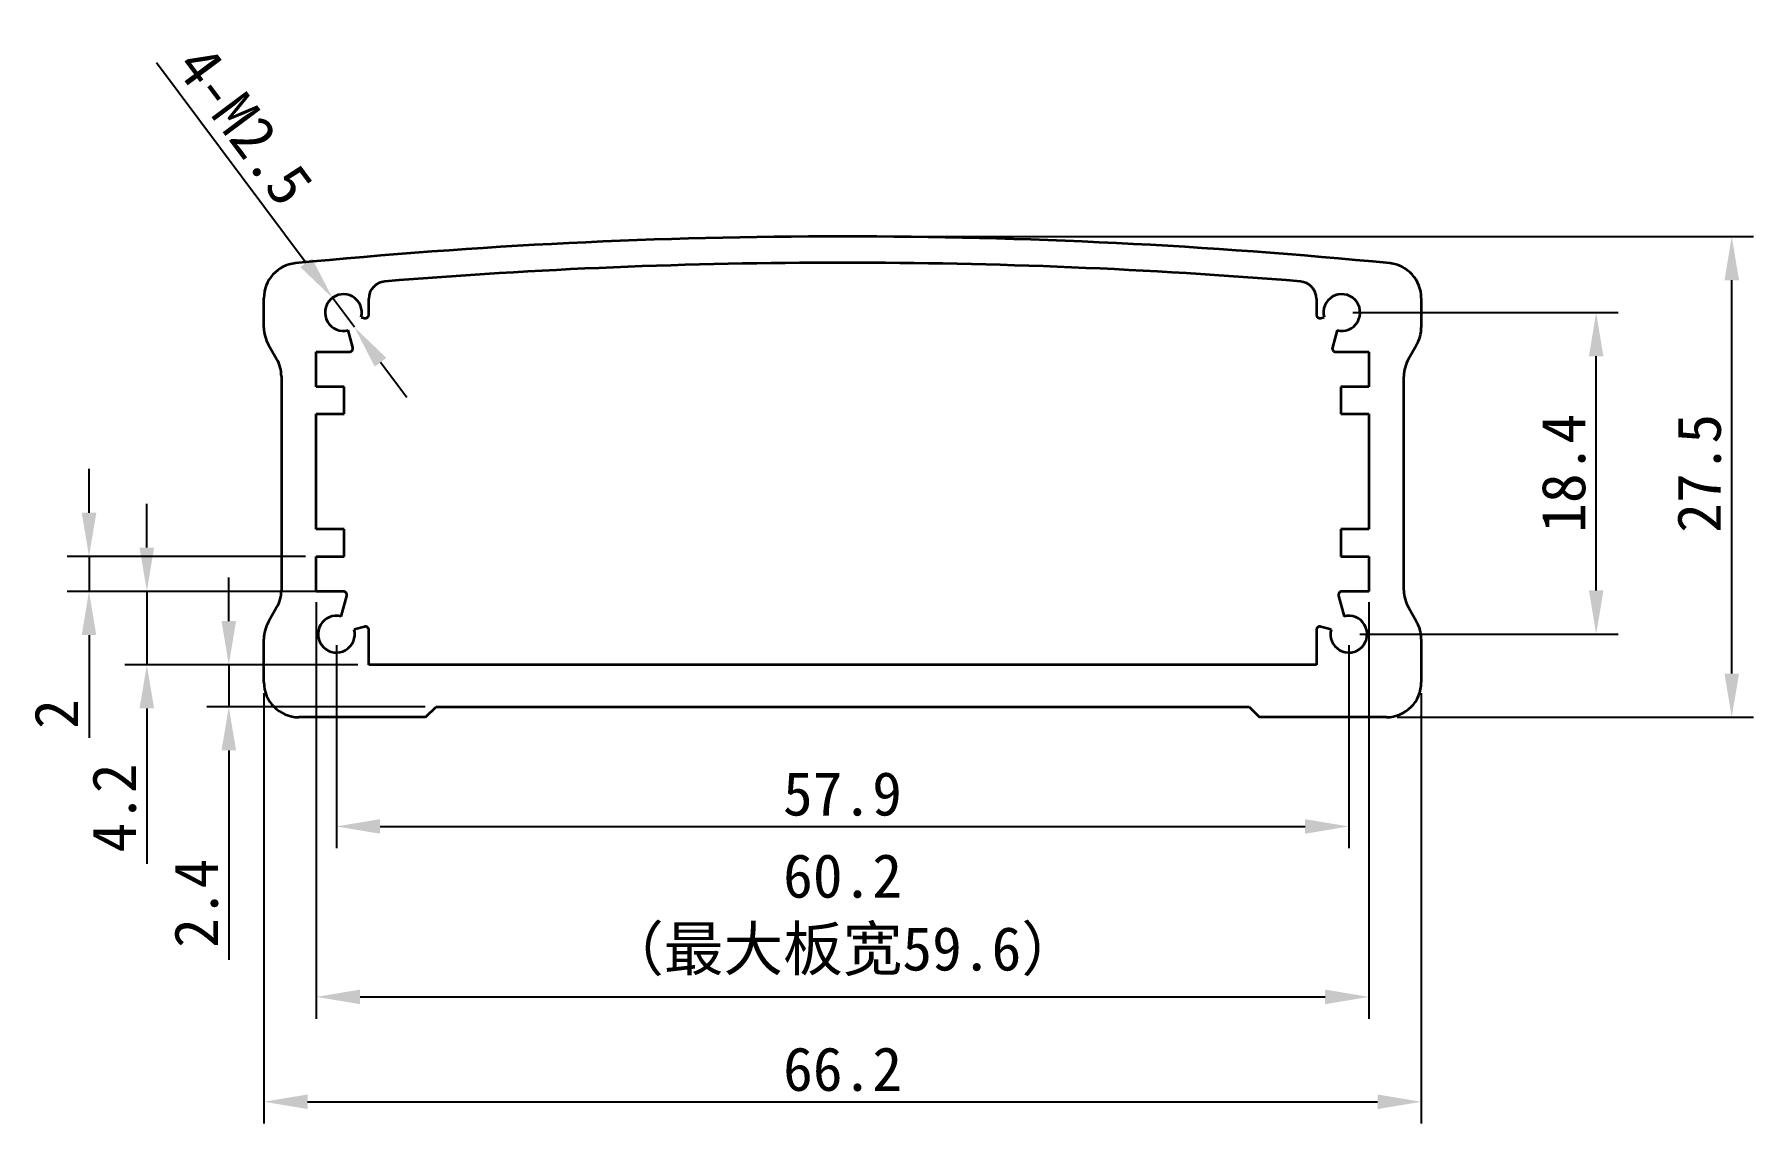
# Model space of a CAD drawing. Header units: millimetres. Extents: x 91.6 to 189.9, y 90.8 to 153.1.
import ezdxf

# ---------------------------------------------------------------- set-up
doc = ezdxf.new("R2010")
doc.units = ezdxf.units.MM
doc.header["$PDSIZE"] = -1
doc.layers.add('文字层', color=30, linetype='Continuous', lineweight=25)
doc.layers.add('细实线层', color=7, linetype='Continuous')
doc.styles.get("Standard").update_dxf_attribs({"font": 'simhei.ttf'})
doc.dimstyles.new('ISO-25', dxfattribs={"dimtxt": 2.5, "dimasz": 2.5, "dimexe": 1.25, "dimexo": 0.625, "dimtad": 1, "dimdec": 1, "dimdsep": 46, "dimtxsty": 'Standard', "dimcen": 2.5, "dimadec": 0, "dimazin": 0, "dimtfac": 1, "dimtdec": 1, "dimtmove": 0, "dimatfit": 3, "dimfxl": 1, "dimarcsym": 0})

# ---------------------------------------------------------------- blocks, each defined once
blk = doc.blocks.new('_D')
at = {"layer": 'Defpoints', "color": 0}
for p in [(108.599, 138.074), (109.856, 136.392)]:
    blk.add_point(p, dxfattribs=at)
at = {"layer": '细实线层', "color": 0, "lineweight": -2}
for p, q in [((98.542, 151.529), (107.102, 140.076)), ((109.856, 136.392), (108.599, 138.074)), ((111.353, 134.389), (112.849, 132.387))]:
    blk.add_line(p, q, dxfattribs=at)
at = {"layer": '细实线层', "color": 0}
for points in [[(107.436, 140.326), (106.768, 139.827), (108.599, 138.074)], [(111.686, 134.639), (111.019, 134.14), (109.856, 136.392)]]:
    blk.add_solid(points, dxfattribs=at)
at = {"layer": '细实线层', "color": 0, "insert": (103.576, 147.926), "char_height": 2.5, "attachment_point": 5, "rotation": 306.77573}
blk.add_mtext('4-M2.5', dxfattribs=at)
blk = doc.blocks.new('_D_1')
at = {"layer": 'Defpoints', "color": 0}
for p in [(108.827, 118.833), (166.727, 118.833), (166.727, 107.833)]:
    blk.add_point(p, dxfattribs=at)
at = {"layer": '细实线层', "color": 0, "lineweight": -2}
for p, q in [((108.827, 118.208), (108.827, 106.583)), ((166.727, 118.208), (166.727, 106.583)), ((111.327, 107.833), (164.227, 107.833))]:
    blk.add_line(p, q, dxfattribs=at)
at = {"layer": '细实线层', "color": 0}
for points in [[(111.327, 108.25), (111.327, 107.416), (108.827, 107.833)], [(164.227, 108.25), (164.227, 107.416), (166.727, 107.833)]]:
    blk.add_solid(points, dxfattribs=at)
at = {"layer": '细实线层', "color": 0, "insert": (137.769, 110.958), "char_height": 2.5, "attachment_point": 2}
blk.add_mtext('57.9', dxfattribs=at)
blk = doc.blocks.new('_D_2')
at = {"layer": 'Defpoints', "color": 0}
for p in [(166.327, 137.233), (180.877, 137.233), (166.727, 118.833)]:
    blk.add_point(p, dxfattribs=at)
at = {"layer": '细实线层', "color": 0, "lineweight": -2}
for p, q in [((166.952, 137.233), (182.127, 137.233)), ((180.877, 121.333), (180.877, 134.733)), ((167.352, 118.833), (182.127, 118.833))]:
    blk.add_line(p, q, dxfattribs=at)
at = {"layer": '细实线层', "color": 0}
for points in [[(180.461, 134.733), (181.294, 134.733), (180.877, 137.233)], [(180.461, 121.333), (181.294, 121.333), (180.877, 118.833)]]:
    blk.add_solid(points, dxfattribs=at)
at = {"layer": '细实线层', "color": 0, "insert": (177.752, 128.033), "char_height": 2.5, "attachment_point": 2, "rotation": 90}
blk.add_mtext('18.4', dxfattribs=at)
blk = doc.blocks.new('_D_3')
at = {"layer": 'Defpoints', "color": 0}
for p in [(104.677, 116.083), (170.877, 116.083), (170.877, 92.083)]:
    blk.add_point(p, dxfattribs=at)
at = {"layer": '细实线层', "color": 0, "lineweight": -2}
for p, q in [((104.677, 115.458), (104.677, 90.833)), ((170.877, 115.458), (170.877, 90.833)), ((107.177, 92.083), (168.377, 92.083))]:
    blk.add_line(p, q, dxfattribs=at)
at = {"layer": '细实线层', "color": 0}
for points in [[(107.177, 92.5), (107.177, 91.666), (104.677, 92.083)], [(168.377, 92.5), (168.377, 91.666), (170.877, 92.083)]]:
    blk.add_solid(points, dxfattribs=at)
at = {"layer": '细实线层', "color": 0, "insert": (137.777, 95.208), "char_height": 2.5, "attachment_point": 2}
blk.add_mtext('66.2', dxfattribs=at)
blk = doc.blocks.new('_D_4')
at = {"layer": 'Defpoints', "color": 0}
for p in [(137.777, 141.583), (188.632, 141.583), (168.877, 114.083)]:
    blk.add_point(p, dxfattribs=at)
at = {"layer": '细实线层', "color": 0, "lineweight": -2}
for p, q in [((138.402, 141.583), (189.882, 141.583)), ((188.632, 116.583), (188.632, 139.083)), ((169.502, 114.083), (189.882, 114.083))]:
    blk.add_line(p, q, dxfattribs=at)
at = {"layer": '细实线层', "color": 0}
for points in [[(188.216, 139.083), (189.049, 139.083), (188.632, 141.583)], [(188.216, 116.583), (189.049, 116.583), (188.632, 114.083)]]:
    blk.add_solid(points, dxfattribs=at)
at = {"layer": '细实线层', "color": 0, "insert": (185.507, 128.033), "char_height": 2.5, "attachment_point": 2, "rotation": 90}
blk.add_mtext('27.5', dxfattribs=at)
blk = doc.blocks.new('_D_5')
at = {"layer": 'Defpoints', "color": 0}
for p in [(107.677, 121.283), (167.877, 121.283), (167.877, 98.083)]:
    blk.add_point(p, dxfattribs=at)
at = {"layer": '文字层', "color": 0, "lineweight": -2}
for p, q in [((107.677, 120.658), (107.677, 96.833)), ((167.877, 120.658), (167.877, 96.833)), ((110.177, 98.083), (165.377, 98.083))]:
    blk.add_line(p, q, dxfattribs=at)
at = {"layer": '文字层', "color": 0}
for points in [[(110.177, 98.5), (110.177, 97.666), (107.677, 98.083)], [(165.377, 98.5), (165.377, 97.666), (167.877, 98.083)]]:
    blk.add_solid(points, dxfattribs=at)
at = {"layer": '文字层', "color": 0, "insert": (137.777, 106.259), "char_height": 2.5, "attachment_point": 2}
blk.add_mtext('60.2\\P（最大板宽59.6）', dxfattribs=at)
blk = doc.blocks.new('_D_6')
at = {"layer": 'Defpoints', "color": 0}
for p in [(102.672, 117.083), (110.677, 117.083), (114.527, 114.683)]:
    blk.add_point(p, dxfattribs=at)
at = {"layer": '细实线层', "color": 0, "lineweight": -2}
for p, q in [((102.672, 119.583), (102.672, 122.083)), ((110.052, 117.083), (101.422, 117.083)), ((102.672, 117.083), (102.672, 114.683)), ((113.902, 114.683), (101.422, 114.683)), ((102.672, 112.183), (102.672, 100.207))]:
    blk.add_line(p, q, dxfattribs=at)
at = {"layer": '细实线层', "color": 0}
for points in [[(102.255, 119.583), (103.088, 119.583), (102.672, 117.083)], [(102.255, 112.183), (103.088, 112.183), (102.672, 114.683)]]:
    blk.add_solid(points, dxfattribs=at)
at = {"layer": '细实线层', "color": 0, "insert": (99.547, 103.438), "char_height": 2.5, "attachment_point": 2, "rotation": 90}
blk.add_mtext('2.4', dxfattribs=at)
blk = doc.blocks.new('_D_7')
at = {"layer": 'Defpoints', "color": 0}
for p in [(109.223, 121.283), (97.983, 117.083), (110.677, 117.083)]:
    blk.add_point(p, dxfattribs=at)
at = {"layer": '细实线层', "color": 0, "lineweight": -2}
for p, q in [((97.983, 123.783), (97.983, 126.283)), ((108.598, 121.283), (96.733, 121.283)), ((97.983, 121.283), (97.983, 117.083)), ((110.052, 117.083), (96.733, 117.083)), ((97.983, 114.583), (97.983, 105.692))]:
    blk.add_line(p, q, dxfattribs=at)
at = {"layer": '细实线层', "color": 0}
for points in [[(97.567, 123.783), (98.4, 123.783), (97.983, 121.283)], [(97.567, 114.583), (98.4, 114.583), (97.983, 117.083)]]:
    blk.add_solid(points, dxfattribs=at)
at = {"layer": '细实线层', "color": 0, "insert": (94.858, 108.888), "char_height": 2.5, "attachment_point": 2, "rotation": 90}
blk.add_mtext('4.2', dxfattribs=at)
blk = doc.blocks.new('_D_8')
at = {"layer": 'Defpoints', "color": 0}
for p in [(94.677, 123.283), (107.677, 123.283), (107.677, 121.283)]:
    blk.add_point(p, dxfattribs=at)
at = {"layer": '细实线层', "color": 0, "lineweight": -2}
for p, q in [((94.677, 125.783), (94.677, 128.283)), ((107.052, 123.283), (93.427, 123.283)), ((94.677, 123.283), (94.677, 121.283)), ((107.052, 121.283), (93.427, 121.283)), ((94.677, 118.783), (94.677, 112.902))]:
    blk.add_line(p, q, dxfattribs=at)
at = {"layer": '细实线层', "color": 0}
for points in [[(94.261, 125.783), (95.094, 125.783), (94.677, 123.283)], [(94.261, 118.783), (95.094, 118.783), (94.677, 121.283)]]:
    blk.add_solid(points, dxfattribs=at)
at = {"layer": '细实线层', "color": 0, "insert": (91.552, 114.264), "char_height": 2.5, "attachment_point": 2, "rotation": 90}
blk.add_mtext('2', dxfattribs=at)

msp = doc.modelspace()

# ---------------------------------------------------------------- linework, layer by layer
at = {"color": 7, "linetype": 'Continuous', "lineweight": 35}
for p, q in [((104.677, 136.383), (104.677, 138.058)), ((110.677, 137.105), (110.677, 138.013)), ((164.877, 138.013), (164.877, 137.105)), ((170.877, 138.058), (170.877, 136.383)), ((110.242, 136.961), (110.426, 136.912)), ((165.129, 136.912), (165.313, 136.961)), ((109.763, 135.235), (109.499, 136.219)), ((166.056, 136.219), (165.792, 135.235)), ((104.945, 135.383), (105.409, 134.579)), ((107.677, 134.983), (109.57, 134.983)), ((107.677, 132.983), (107.677, 134.983)), ((165.985, 134.983), (167.877, 134.983)), ((167.877, 134.983), (167.877, 132.983)), ((170.145, 134.579), (170.609, 135.383)), ((105.677, 133.579), (105.677, 121.351)), ((109.277, 132.983), (107.677, 132.983)), ((109.277, 131.433), (109.277, 132.983)), ((167.877, 132.983), (166.277, 132.983)), ((166.277, 132.983), (166.277, 131.433)), ((169.877, 121.351), (169.877, 133.579)), ((107.677, 131.433), (109.277, 131.433)), ((107.677, 124.833), (107.677, 131.433)), ((166.277, 131.433), (167.877, 131.433)), ((167.877, 131.433), (167.877, 124.833)), ((109.277, 124.833), (107.677, 124.833)), ((109.277, 123.283), (109.277, 124.833)), ((166.277, 124.833), (166.277, 123.283)), ((167.877, 124.833), (166.277, 124.833)), ((107.677, 123.283), (109.277, 123.283)), ((107.677, 121.283), (107.677, 123.283)), ((166.277, 123.283), (167.877, 123.283)), ((167.877, 123.283), (167.877, 121.283)), ((109.223, 121.283), (107.677, 121.283)), ((109.099, 119.847), (109.416, 121.031)), ((166.138, 121.031), (166.456, 119.847)), ((167.877, 121.283), (166.332, 121.283)), ((105.409, 120.351), (104.945, 119.547)), ((170.609, 119.547), (170.145, 120.351)), ((110.426, 119.261), (109.842, 119.105)), ((110.677, 117.083), (110.677, 119.068)), ((164.877, 119.068), (164.877, 117.083)), ((165.713, 119.105), (165.129, 119.261)), ((104.677, 116.083), (104.677, 118.547)), ((170.877, 118.547), (170.877, 116.083)), ((164.877, 117.083), (110.677, 117.083)), ((113.927, 114.083), (106.677, 114.083)), ((113.927, 114.083), (114.527, 114.683)), ((114.527, 114.683), (161.027, 114.683)), ((161.027, 114.683), (161.627, 114.083)), ((168.877, 114.083), (161.627, 114.083))]:
    msp.add_line(p, q, dxfattribs=at)
at = {"color": 7, "linetype": 'Continuous'}
for q in [(170.837, 114.083), (170.837, 114.083), (170.877, 114.164), (170.877, 114.164)]:
    msp.add_line((170.877, 114.083), q, dxfattribs=at)
at = {"color": 7, "linetype": 'Continuous', "lineweight": 35}
for centre, radius, start, end in [((137.777, -178.417), 320, 84.38757, 95.61243), ((106.677, 138.058), 2, 95.61243, 180), ((137.777, -179.917), 320, 85.30692, 94.69308), ((168.877, 138.058), 2, 0, 84.38757), ((111.677, 138.013), 1, 94.69308, 180), ((163.877, 138.013), 1, 0, 85.30692), ((109.227, 137.233), 1.05, 345, 285), ((166.327, 137.233), 1.05, 255, 195), ((110.477, 137.105), 0.2, 255, 0), ((165.077, 137.105), 0.2, 180, 285), ((106.677, 136.383), 2, 180, 210), ((168.877, 136.383), 2, 330, 0), ((109.57, 135.183), 0.2, 270, 15), ((165.985, 135.183), 0.2, 165, 270), ((103.677, 133.579), 2, 0, 30), ((171.877, 133.579), 2, 150, 180), ((103.677, 121.351), 2, 330, 0), ((109.223, 121.083), 0.2, 345, 90), ((166.332, 121.083), 0.2, 90, 195), ((171.877, 121.351), 2, 180, 210), ((106.677, 118.547), 2, 150, 180), ((108.827, 118.833), 1.05, 75, 15), ((110.477, 119.068), 0.2, 0, 105), ((165.077, 119.068), 0.2, 75, 180), ((166.727, 118.833), 1.05, 165, 105), ((168.877, 118.547), 2, 0, 30), ((106.677, 116.083), 2, 180, 270), ((168.877, 116.083), 2, 270, 0)]:
    msp.add_arc(centre, radius, start, end, dxfattribs=at)
at = {"color": 7, "linetype": 'Continuous'}
msp.add_point((170.877, 114.083), dxfattribs=at)
msp.add_point((170.877, 114.083), dxfattribs=at)

# ---------------------------------------------------------------- dimensions: what is measured, and where the dimension line sits
at = {"layer": '文字层'}
dim = msp.add_linear_dim(base=(167.877, 98.083), p1=(107.677, 121.283), p2=(167.877, 121.283), text='<>\\P（最大板宽59.6）', dimstyle='ISO-25', dxfattribs=at)
dim.commit()
dim.dimension.update_dxf_attribs({"geometry": '_D_5', "text_midpoint": (137.777, 98.083), "dimtype": 160})
at = {"layer": '细实线层'}
dim = msp.add_diameter_dim_2p(p1=(109.856, 136.392), p2=(108.599, 138.074), text='4-M2.5', dimstyle='ISO-25', dxfattribs=at)
dim.commit()
dim.dimension.update_dxf_attribs({"geometry": '_D', "text_midpoint": (102.074, 146.804)})
for base, p1, p2, picture, middle in [((188.632, 141.583), (168.877, 114.083), (137.777, 141.583), '_D_4', (188.632, 128.033)), ((180.877, 137.233), (166.727, 118.833), (166.327, 137.233), '_D_2', (180.877, 128.033)), ((94.677, 123.283), (107.677, 121.283), (107.677, 123.283), '_D_8', (94.677, 114.264)), ((97.983, 117.083), (109.223, 121.283), (110.677, 117.083), '_D_7', (97.983, 108.888)), ((102.672, 117.083), (114.527, 114.683), (110.677, 117.083), '_D_6', (102.672, 103.438))]:
    dim = msp.add_linear_dim(base=base, p1=p1, p2=p2, angle=90, dimstyle='ISO-25', dxfattribs=at)
    dim.commit()
    dim.dimension.update_dxf_attribs({"geometry": picture, "text_midpoint": middle, "dimtype": 160})
for base, p1, p2, picture, middle in [((166.727, 107.833), (108.827, 118.833), (166.727, 118.833), '_D_1', (137.769, 107.833)), ((170.877, 92.083), (104.677, 116.083), (170.877, 116.083), '_D_3', (137.777, 92.083))]:
    dim = msp.add_linear_dim(base=base, p1=p1, p2=p2, dimstyle='ISO-25', dxfattribs=at)
    dim.commit()
    dim.dimension.update_dxf_attribs({"geometry": picture, "text_midpoint": middle, "dimtype": 160})

doc.saveas('drawing.dxf')
